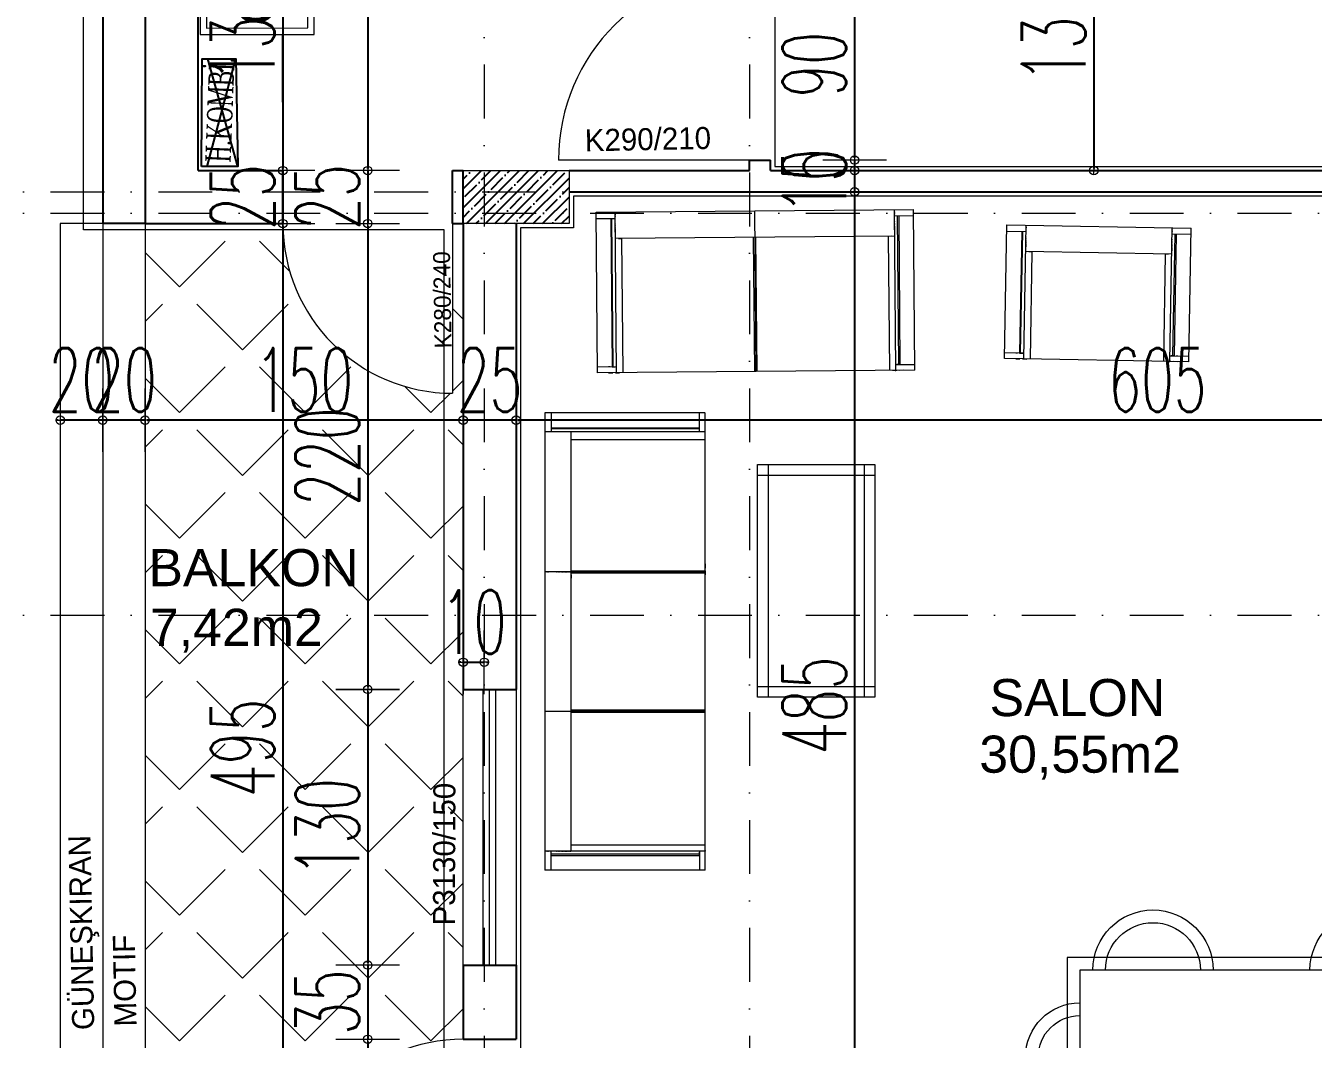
# Model space of a CAD drawing. Header units: millimetres. Extents: x -16104 to 67872, y -88009 to 12107.
# Drawn here: x 21594 to 22201, y 10600 to 11078 of the extents above; entities that cross this region are included whole.
import ezdxf

# ---------------------------------------------------------------- set-up
doc = ezdxf.new("R2010")
doc.units = ezdxf.units.MM
doc.linetypes.add('DASHDOTX2', pattern=[50.8, 25.4, -12.7, 0, -12.7])
doc.layers.get('0').update_dxf_attribs({"color": 241})
for name, color, linetype, lineweight in [('akslar', 144, 'Continuous', 20), ('bacas', 11, 'Continuous', 5), ('balkon', 6, 'Continuous', 5), ('duvar', 123, 'Continuous', 25), ('emsal&kolon', 1, 'Continuous', 5), ('kapı', 3, 'Continuous', 5), ('OLCU', 54, 'Continuous', 13), ('PASEMCON', 2, 'Continuous', 9), ('pencere', 5, 'Continuous', 5), ('POZ', 36, 'Continuous', 18), ('SıVA', 40, 'Continuous', 9), ('tefriş', 30, 'Continuous', 5), ('ÖLÇÜ', 252, 'Continuous', 20)]:
    doc.layers.add(name, color=color, linetype=linetype, lineweight=lineweight)
doc.styles.add('DIM', font='Txttw.shx', dxfattribs={"width": 0.6})
doc.styles.add('DIN', font='times.ttf', dxfattribs={"width": 0.6})
doc.styles.add('M2', font='stylu.ttf', dxfattribs={"height": 10})
doc.dimstyles.new('50', dxfattribs={"dimscale": 0, "dimtxt": 30, "dimasz": 1, "dimexe": 0, "dimexo": 2, "dimgap": 4, "dimtad": 1, "dimdec": 0, "dimzin": 0, "dimdsep": 46, "dimtxsty": 'DIM', "dimblk1": 'DOT', "dimblk2": 'DOT', "dimsah": 1, "dimcen": 1.5, "dimdle": 3, "dimse1": 1, "dimse2": 1, "dimclrd": 256, "dimclre": 9, "dimclrt": 256, "dimadec": 0, "dimazin": 0, "dimtfac": 0.24, "dimtdec": 0, "dimtix": 1, "dimtmove": 2, "dimatfit": 3, "dimldrblk": 'DOT', "dimfxl": 0, "dimtolj": 1, "dimtzin": 15, "dimarcsym": 0})

# ---------------------------------------------------------------- blocks, each defined once
blk = doc.blocks.new('sec')
at = {"layer": 'bacas'}
for p, q in [((9731.12, -593.55), (9731.12, -669.3)), ((9731.12, -593.55), (9946.75, -593.55)), ((9731.12, -593.55), (9731.12, -669.3)), ((9736.37, -593.55), (9738.37, -593.55)), ((9736.37, -593.55), (9738.37, -593.55)), ((9739.62, -593.55), (9741.62, -593.55)), ((9739.62, -593.55), (9741.62, -593.55)), ((9740.12, -593.55), (9740.12, -669.3)), ((9740.37, -593.55), (9740.12, -593.55)), ((9740.12, -593.55), (9740.12, -669.3)), ((9740.37, -593.55), (9740.12, -593.55)), ((9743.12, -656.8), (9743.12, -593.55)), ((9743.12, -656.8), (9743.12, -593.55)), ((9797, -593.55), (9946.75, -593.55)), ((9805.56, -593.55), (9805.56, -656.8)), ((9805.56, -593.55), (9805.56, -656.8)), ((9806.12, -669.3), (9806.12, -593.55)), ((9806.12, -669.3), (9806.12, -593.55)), ((9806.62, -593.55), (9806.62, -656.8)), ((9806.62, -593.55), (9806.62, -656.8)), ((9872.37, -593.55), (9870.37, -593.55)), ((9872.37, -593.55), (9870.37, -593.55)), ((9871.18, -593.55), (9871.18, -656.8)), ((9871.62, -593.55), (9871.87, -593.55)), ((9871.62, -593.55), (9871.87, -593.55)), ((9871.87, -593.55), (9871.87, -669.3)), ((9872.25, -593.55), (9872.25, -656.8)), ((9875.62, -593.55), (9873.62, -593.55)), ((9875.62, -593.55), (9873.62, -593.55)), ((9934.26, -656.8), (9934.26, -593.55)), ((9937.83, -593.56), (9937.83, -669.31)), ((9946.83, -593.56), (9946.83, -669.31)), ((9946.83, -593.56), (9946.83, -669.31)), ((9740.12, -596.3), (9731.12, -596.3)), ((9740.12, -596.3), (9731.12, -596.3)), ((9737.12, -596.3), (9736.37, -596.3)), ((9737.12, -596.3), (9736.37, -596.3)), ((9738.12, -666.3), (9738.12, -596.3)), ((9738.12, -596.3), (9739.62, -596.3)), ((9738.12, -666.3), (9738.12, -596.3)), ((9738.12, -596.3), (9739.62, -596.3)), ((9738.37, -596.3), (9738.62, -596.3)), ((9738.37, -596.3), (9738.62, -596.3)), ((9738.62, -596.3), (9738.62, -666.3)), ((9738.62, -596.3), (9738.62, -666.3)), ((9937.75, -596.3), (9946.75, -596.3)), ((9937.75, -596.3), (9946.75, -596.3)), ((9939.33, -596.31), (9939.33, -666.31)), ((9939.33, -596.31), (9939.33, -666.31)), ((9939.83, -666.31), (9939.83, -596.31)), ((9939.83, -666.31), (9939.83, -596.31)), ((9740.12, -656.8), (9871.87, -656.8)), ((9740.12, -656.8), (9740.37, -656.8)), ((9740.12, -656.8), (9937.83, -656.8)), ((9740.12, -656.8), (9740.37, -656.8)), ((9740.12, -657.3), (9740.12, -657.05)), ((9740.12, -657.3), (9740.12, -657.05)), ((9740.12, -657.8), (9740.12, -657.55)), ((9740.12, -657.8), (9740.12, -657.55)), ((9740.12, -658.3), (9740.12, -658.05)), ((9740.12, -658.3), (9740.12, -658.05)), ((9740.12, -658.8), (9740.12, -658.55)), ((9740.12, -658.8), (9740.12, -658.55)), ((9740.12, -659.3), (9740.12, -659.05)), ((9740.12, -659.3), (9740.12, -659.05)), ((9740.12, -659.8), (9740.12, -659.55)), ((9740.12, -659.8), (9740.12, -659.55)), ((9740.12, -660.3), (9740.12, -660.05)), ((9740.12, -660.3), (9740.12, -660.05)), ((9740.12, -661.05), (9740.12, -660.55)), ((9740.12, -661.05), (9740.12, -660.55)), ((9740.12, -661.55), (9740.12, -661.3)), ((9740.12, -661.55), (9740.12, -661.3)), ((9741.62, -656.8), (9743.12, -656.8)), ((9741.62, -656.8), (9743.12, -656.8)), ((9870.37, -656.8), (9868.87, -656.8)), ((9870.37, -656.8), (9868.87, -656.8)), ((9871.87, -656.8), (9871.62, -656.8)), ((9871.87, -656.8), (9871.62, -656.8)), ((9871.87, -657.3), (9871.87, -657.05)), ((9871.87, -657.3), (9871.87, -657.05)), ((9871.87, -657.8), (9871.87, -657.55)), ((9871.87, -657.8), (9871.87, -657.55)), ((9871.87, -658.3), (9871.87, -658.05)), ((9871.87, -658.3), (9871.87, -658.05)), ((9871.87, -658.8), (9871.87, -658.55)), ((9871.87, -658.8), (9871.87, -658.55)), ((9871.87, -659.3), (9871.87, -659.05)), ((9871.87, -659.3), (9871.87, -659.05)), ((9871.87, -659.8), (9871.87, -659.55)), ((9871.87, -659.8), (9871.87, -659.55)), ((9871.87, -660.3), (9871.87, -660.05)), ((9871.87, -660.3), (9871.87, -660.05)), ((9871.87, -661.05), (9871.87, -660.55)), ((9871.87, -661.05), (9871.87, -660.55)), ((9871.87, -661.55), (9871.87, -661.3)), ((9871.87, -661.55), (9871.87, -661.3)), ((9731.12, -666.3), (9740.12, -666.3)), ((9731.12, -666.3), (9740.12, -666.3)), ((9740.12, -662.3), (9740.12, -662.05)), ((9740.12, -662.3), (9740.12, -662.05)), ((9740.12, -663.05), (9740.12, -662.8)), ((9740.12, -663.05), (9740.12, -662.8)), ((9740.12, -663.8), (9740.12, -663.55)), ((9740.12, -663.8), (9740.12, -663.55)), ((9740.12, -667.55), (9740.12, -667.3)), ((9740.12, -667.55), (9740.12, -667.3)), ((9871.87, -662.3), (9871.87, -662.05)), ((9871.87, -662.3), (9871.87, -662.05)), ((9871.87, -663.05), (9871.87, -662.8)), ((9871.87, -663.05), (9871.87, -662.8)), ((9871.87, -663.8), (9871.87, -663.55)), ((9871.87, -663.8), (9871.87, -663.55)), ((9871.87, -667.55), (9871.87, -667.3)), ((9871.87, -667.55), (9871.87, -667.3)), ((9946.83, -666.31), (9937.83, -666.31)), ((9946.83, -666.31), (9937.83, -666.31)), ((9946.83, -669.31), (9731.12, -669.3)), ((9740.12, -668.3), (9740.12, -668.05)), ((9740.12, -668.3), (9740.12, -668.05)), ((9946.83, -669.31), (9797.08, -669.31)), ((9871.87, -668.3), (9871.87, -668.05)), ((9871.87, -668.3), (9871.87, -668.05))]:
    blk.add_line(p, q, dxfattribs=at)
blk = doc.blocks.new('NEWBLOCK5')
at = {"layer": 'bacas'}
for p, q in [((1.4704, -0.1965), (0.3729, -0.1965)), ((0.3729, -0.1965), (0.3729, -0.749)), ((0.4229, -0.1965), (0.4229, -0.749)), ((1.4204, -0.1965), (1.4204, -0.749)), ((1.4704, -0.749), (1.4704, -0.1965)), ((0.3729, -0.2465), (1.4704, -0.2465)), ((1.4704, -0.7015), (0.3729, -0.7015)), ((0.3729, -0.749), (1.4704, -0.749))]:
    blk.add_line(p, q, dxfattribs=at)
blk = doc.blocks.new('NEWBLOCK4')
at = {"layer": 'bacas'}
for p, q in [((-0.8505, 0.5894), (-0.8505, 2.0869)), ((-0.093, 2.0869), (-0.8505, 2.0869)), ((-0.8205, 2.0869), (-0.8205, 1.9969)), ((-0.1205, 1.9969), (-0.1205, 2.0869)), ((-0.093, 2.0869), (-0.093, 0.5894)), ((-0.8205, 2.0169), (-0.1205, 2.0169)), ((-0.1205, 2.0119), (-0.8205, 2.0119)), ((-0.1205, 2.0269), (-0.1205, 2.0344)), ((-0.1205, 2.0169), (-0.1205, 2.0019)), ((-0.1205, 2.0144), (-0.1205, 2.0119)), ((-0.093, 2.0344), (-0.093, 2.0144)), ((-0.093, 1.9969), (-0.8505, 1.9969)), ((-0.8405, 1.9969), (-0.838, 1.9969)), ((-0.833, 1.9969), (-0.8305, 1.9969)), ((-0.7955, 1.9969), (-0.793, 1.9969)), ((-0.788, 1.9969), (-0.7855, 1.9969)), ((-0.7805, 1.9969), (-0.778, 1.9969)), ((-0.773, 1.9969), (-0.7705, 1.9969)), ((-0.768, 1.9969), (-0.763, 1.9969)), ((-0.7605, 1.9969), (-0.758, 1.9969)), ((-0.7555, 1.9969), (-0.753, 1.9969)), ((-0.7505, 1.9969), (-0.748, 1.9969)), ((-0.7455, 1.9969), (-0.743, 1.9969)), ((-0.7405, 1.9969), (-0.738, 1.9969)), ((-0.7355, 1.9969), (-0.733, 1.9969)), ((-0.7305, 1.9969), (-0.728, 1.9969)), ((-0.7255, 1.9969), (-0.7255, 0.6794)), ((-0.7255, 1.9969), (-0.7255, 1.9944)), ((-0.7255, 1.9819), (-0.7255, 1.9669)), ((-0.7255, 1.9669), (-0.093, 1.9669)), ((-0.093, 2.0019), (-0.093, 1.9819)), ((-0.093, 1.9944), (-0.093, 1.9969)), ((-0.8505, 1.3369), (-0.093, 1.3369)), ((-0.093, 1.3425), (-0.7255, 1.3425)), ((-0.093, 1.3319), (-0.7255, 1.3319)), ((-0.093, 0.6794), (-0.8505, 0.6794)), ((-0.8405, 0.6794), (-0.838, 0.6794)), ((-0.833, 0.6794), (-0.8305, 0.6794)), ((-0.8205, 0.5894), (-0.8205, 0.6794)), ((-0.7955, 0.6794), (-0.793, 0.6794)), ((-0.788, 0.6794), (-0.7855, 0.6794)), ((-0.7805, 0.6794), (-0.778, 0.6794)), ((-0.773, 0.6794), (-0.7705, 0.6794)), ((-0.768, 0.6794), (-0.763, 0.6794)), ((-0.7605, 0.6794), (-0.758, 0.6794)), ((-0.7555, 0.6794), (-0.753, 0.6794)), ((-0.7505, 0.6794), (-0.748, 0.6794)), ((-0.7455, 0.6794), (-0.743, 0.6794)), ((-0.7405, 0.6794), (-0.738, 0.6794)), ((-0.7355, 0.6794), (-0.733, 0.6794)), ((-0.7305, 0.6794), (-0.728, 0.6794)), ((-0.7255, 0.6944), (-0.7255, 0.7094)), ((-0.7255, 0.7094), (-0.093, 0.7094)), ((-0.7255, 0.6794), (-0.7255, 0.6819)), ((-0.1205, 0.6794), (-0.1205, 0.5894)), ((-0.1205, 0.6594), (-0.1205, 0.6744)), ((-0.093, 0.6744), (-0.093, 0.6944)), ((-0.093, 0.6819), (-0.093, 0.6794)), ((-0.1205, 0.6644), (-0.8205, 0.6644)), ((-0.8205, 0.6594), (-0.1205, 0.6594)), ((-0.1205, 0.6619), (-0.1205, 0.6644)), ((-0.1205, 0.6494), (-0.1205, 0.6419)), ((-0.093, 0.6419), (-0.093, 0.6619)), ((-0.093, 0.5894), (-0.8505, 0.5894))]:
    blk.add_line(p, q, dxfattribs=at)
blk = doc.blocks.new('tekli.')
at = {"layer": 'bacas'}
for p, q in [((43.44, 0), (-43.44, 0)), ((-43.44, 0), (-43.44, -63.16)), ((-38.19, 0), (-36.19, 0)), ((-34.94, 0), (-32.94, 0)), ((-34.19, 0), (-34.44, 0)), ((-34.44, 0), (-34.44, -63.16)), ((-31.44, -50.66), (-31.44, 0)), ((31.44, -50.66), (31.44, 0)), ((34.94, 0), (32.94, 0)), ((34.19, 0), (34.44, 0)), ((34.44, 0), (34.44, -63.16)), ((38.19, 0), (36.19, 0)), ((43.44, 0), (43.44, -63.16)), ((-34.44, -2.75), (-43.44, -2.75)), ((-37.44, -2.75), (-38.19, -2.75)), ((-36.44, -60.16), (-36.44, -2.75)), ((-36.44, -2.75), (-34.94, -2.75)), ((-36.19, -2.75), (-35.94, -2.75)), ((-35.94, -2.75), (-35.94, -60.16)), ((34.44, -2.75), (43.44, -2.75)), ((36.44, -2.75), (34.94, -2.75)), ((35.94, -2.75), (35.94, -60.16)), ((36.19, -2.75), (35.94, -2.75)), ((36.44, -60.16), (36.44, -2.75)), ((37.44, -2.75), (38.19, -2.75)), ((34.44, -50.66), (-34.44, -50.66)), ((-34.44, -50.66), (-34.19, -50.66)), ((-34.44, -51.16), (-34.44, -50.91)), ((-34.44, -51.66), (-34.44, -51.41)), ((-34.44, -52.16), (-34.44, -51.91)), ((-34.44, -52.66), (-34.44, -52.41)), ((-34.44, -53.16), (-34.44, -52.91)), ((-34.44, -53.66), (-34.44, -53.41)), ((-34.44, -54.16), (-34.44, -53.91)), ((-34.44, -54.91), (-34.44, -54.41)), ((-32.94, -50.66), (-31.44, -50.66)), ((32.94, -50.66), (31.44, -50.66)), ((34.44, -50.66), (34.19, -50.66)), ((34.44, -51.16), (34.44, -50.91)), ((34.44, -51.66), (34.44, -51.41)), ((34.44, -52.16), (34.44, -51.91)), ((34.44, -52.66), (34.44, -52.41)), ((34.44, -53.16), (34.44, -52.91)), ((34.44, -53.66), (34.44, -53.41)), ((34.44, -54.16), (34.44, -53.91)), ((34.44, -54.91), (34.44, -54.41)), ((-43.44, -60.16), (-34.44, -60.16)), ((-34.44, -55.41), (-34.44, -55.16)), ((-34.44, -56.16), (-34.44, -55.91)), ((-34.44, -56.91), (-34.44, -56.66)), ((-34.44, -57.66), (-34.44, -57.41)), ((34.44, -55.41), (34.44, -55.16)), ((34.44, -56.16), (34.44, -55.91)), ((34.44, -56.91), (34.44, -56.66)), ((34.44, -57.66), (34.44, -57.41)), ((43.44, -60.16), (34.44, -60.16)), ((-43.44, -63.16), (43.44, -63.16)), ((-34.44, -61.41), (-34.44, -61.16)), ((-34.44, -62.16), (-34.44, -61.91)), ((34.44, -61.41), (34.44, -61.16)), ((34.44, -62.16), (34.44, -61.91))]:
    blk.add_line(p, q, dxfattribs=at)
blk = doc.blocks.new('rb')
at = {"layer": 'tefriş'}
for points in [[(1548.4, 487.07), (1595.5, 487.07), (1595.5, 394.92), (1548.4, 394.92)], [(1551.4, 484.07), (1592.5, 484.07), (1592.5, 397.92), (1551.4, 397.92)]]:
    blk.add_lwpolyline(points, close=True, dxfattribs=at)
for centre, radius, start, end in [((1571.95, 484.07), 12.83, 0, 180), ((1571.95, 484.07), 9.83, 0, 180), ((1551.4, 466.84), 14.18, 90, 270), ((1592.5, 466.49), 13.72, 270, 90), ((1551.4, 466.84), 11.18, 90, 270), ((1592.5, 466.49), 10.72, 270, 90), ((1551.4, 415.62), 14.18, 90, 270), ((1551.4, 415.62), 11.18, 90, 270), ((1592.29, 413.54), 13.72, 270, 90), ((1592.29, 413.54), 10.72, 270, 90), ((1571.95, 397.92), 13.83, 180, 0), ((1571.95, 397.92), 10.83, 180, 0)]:
    blk.add_arc(centre, radius, start, end, dxfattribs=at)
blk = doc.blocks.new('DOT')
for p, q in [((0, 15), (0, -15)), ((-2, 0), (0, 0)), ((2, 0), (0, 0))]:
    blk.add_line(p, q)
blk.add_circle((0, 0), 2)
blk = doc.blocks.new('*D4837')
at = {"layer": 'Defpoints', "color": 0, "transparency": 16777216}
for p in [(21674.82, 11139.89), (21674.82, 11009.73), (21714.82, 11009.73)]:
    blk.add_point(p, dxfattribs=at)
at = {"layer": 'OLCU', "lineweight": -2, "transparency": 16777216}
blk.add_line((21714.82, 11138.89), (21714.82, 11010.73), dxfattribs=at)
for p, rotation in [((21714.82, 11139.89), 90), ((21714.82, 11009.73), 270)]:
    blk.add_blockref('DOT', p, dxfattribs=dict(at, rotation=rotation))
at = {"layer": 'OLCU', "transparency": 16777216, "insert": (21695.82, 11074.81), "char_height": 30, "attachment_point": 5, "rotation": 90, "style": 'DIM'}
blk.add_mtext('\\A1;130', dxfattribs=at)
blk = doc.blocks.new('*D5152')
at = {"layer": 'Defpoints', "color": 0, "transparency": 16777216}
for p in [(21714.82, 11009.73), (21714.82, 10984.73), (21714.82, 10984.73)]:
    blk.add_point(p, dxfattribs=at)
at = {"layer": 'OLCU', "lineweight": -2, "transparency": 16777216}
for p, q in [((21714.82, 11010.73), (21714.82, 11011.73)), ((21714.82, 11009.73), (21714.82, 10984.73)), ((21714.82, 10983.73), (21714.82, 10982.73))]:
    blk.add_line(p, q, dxfattribs=at)
for p, rotation in [((21714.82, 11009.73), 270), ((21714.82, 10984.73), 90)]:
    blk.add_blockref('DOT', p, dxfattribs=dict(at, rotation=rotation))
at = {"layer": 'OLCU', "transparency": 16777216, "insert": (21695.82, 10997.23), "char_height": 30, "attachment_point": 5, "rotation": 90, "style": 'DIM'}
blk.add_mtext('\\A1;25', dxfattribs=at)
blk = doc.blocks.new('*D4838')
at = {"layer": 'Defpoints', "color": 0, "transparency": 16777216}
for p in [(21714.82, 10984.73), (21714.82, 10490.04), (21714.82, 10490.04)]:
    blk.add_point(p, dxfattribs=at)
at = {"layer": 'OLCU', "lineweight": -2, "transparency": 16777216}
blk.add_line((21714.82, 10983.73), (21714.82, 10491.04), dxfattribs=at)
for p, rotation in [((21714.82, 10984.73), 90), ((21714.82, 10490.04), 270)]:
    blk.add_blockref('DOT', p, dxfattribs=dict(at, rotation=rotation))
at = {"layer": 'OLCU', "transparency": 16777216, "insert": (21695.82, 10737.39), "char_height": 30, "attachment_point": 5, "rotation": 90, "style": 'DIM'}
blk.add_mtext('\\A1;495', dxfattribs=at)
blk = doc.blocks.new('*D4840')
at = {"layer": 'Defpoints', "color": 0, "transparency": 16777216}
for p in [(21724.82, 11400.04), (21729.82, 11009.73), (21754.82, 11009.73)]:
    blk.add_point(p, dxfattribs=at)
at = {"layer": 'OLCU', "lineweight": -2, "transparency": 16777216}
blk.add_line((21754.82, 11399.04), (21754.82, 11010.73), dxfattribs=at)
for p, rotation in [((21754.82, 11400.04), 90), ((21754.82, 11009.73), 270)]:
    blk.add_blockref('DOT', p, dxfattribs=dict(at, rotation=rotation))
at = {"layer": 'OLCU', "transparency": 16777216, "insert": (21735.82, 11204.89), "char_height": 30, "attachment_point": 5, "rotation": 90, "style": 'DIM'}
blk.add_mtext('\\A1;390', dxfattribs=at)
blk = doc.blocks.new('*D4841')
at = {"layer": 'Defpoints', "color": 0, "transparency": 16777216}
for p in [(21729.82, 11009.73), (21729.82, 10984.73), (21754.82, 10984.73)]:
    blk.add_point(p, dxfattribs=at)
at = {"layer": 'OLCU', "lineweight": -2, "transparency": 16777216}
for p, q in [((21754.82, 11010.73), (21754.82, 11011.73)), ((21754.82, 11009.73), (21754.82, 10984.73)), ((21754.82, 10983.73), (21754.82, 10982.73))]:
    blk.add_line(p, q, dxfattribs=at)
for p, rotation in [((21754.82, 11009.73), 270), ((21754.82, 10984.73), 90)]:
    blk.add_blockref('DOT', p, dxfattribs=dict(at, rotation=rotation))
at = {"layer": 'OLCU', "transparency": 16777216, "insert": (21735.82, 10997.23), "char_height": 30, "attachment_point": 5, "rotation": 90, "style": 'DIM'}
blk.add_mtext('\\A1;25', dxfattribs=at)
blk = doc.blocks.new('*D5154')
at = {"layer": 'Defpoints', "color": 0, "transparency": 16777216}
for p in [(21794.82, 10984.73), (21754.82, 10765.04), (21799.82, 10765.04)]:
    blk.add_point(p, dxfattribs=at)
at = {"layer": 'OLCU', "lineweight": -2, "transparency": 16777216}
blk.add_line((21754.82, 10983.73), (21754.82, 10766.04), dxfattribs=at)
for p, rotation in [((21754.82, 10984.73), 90), ((21754.82, 10765.04), 270)]:
    blk.add_blockref('DOT', p, dxfattribs=dict(at, rotation=rotation))
at = {"layer": 'OLCU', "transparency": 16777216, "insert": (21735.82, 10874.89), "char_height": 30, "attachment_point": 5, "rotation": 90, "style": 'DIM'}
blk.add_mtext('\\A1;220', dxfattribs=at)
blk = doc.blocks.new('*D5155')
at = {"layer": 'Defpoints', "color": 0, "transparency": 16777216}
for p in [(21799.82, 10765.04), (21754.82, 10635.04), (21799.82, 10635.04)]:
    blk.add_point(p, dxfattribs=at)
at = {"layer": 'OLCU', "lineweight": -2, "transparency": 16777216}
blk.add_line((21754.82, 10764.04), (21754.82, 10636.04), dxfattribs=at)
for p, rotation in [((21754.82, 10765.04), 90), ((21754.82, 10635.04), 270)]:
    blk.add_blockref('DOT', p, dxfattribs=dict(at, rotation=rotation))
at = {"layer": 'OLCU', "transparency": 16777216, "insert": (21735.82, 10700.04), "char_height": 30, "attachment_point": 5, "rotation": 90, "style": 'DIM'}
blk.add_mtext('\\A1;130', dxfattribs=at)
blk = doc.blocks.new('*D5156')
at = {"layer": 'Defpoints', "color": 0, "transparency": 16777216}
for p in [(21799.82, 10635.04), (21754.82, 10600.04), (21799.82, 10600.04)]:
    blk.add_point(p, dxfattribs=at)
at = {"layer": 'OLCU', "lineweight": -2, "transparency": 16777216}
for p, q in [((21754.82, 10636.04), (21754.82, 10637.04)), ((21754.82, 10635.04), (21754.82, 10600.04)), ((21754.82, 10599.04), (21754.82, 10598.04))]:
    blk.add_line(p, q, dxfattribs=at)
for p, rotation in [((21754.82, 10635.04), 270), ((21754.82, 10600.04), 90)]:
    blk.add_blockref('DOT', p, dxfattribs=dict(at, rotation=rotation))
at = {"layer": 'OLCU', "transparency": 16777216, "insert": (21735.82, 10617.54), "char_height": 30, "attachment_point": 5, "rotation": 90, "style": 'DIM'}
blk.add_mtext('\\A1;35', dxfattribs=at)
blk = doc.blocks.new('*D4842')
at = {"layer": 'Defpoints', "color": 0, "transparency": 16777216}
for p in [(21799.82, 10600.04), (21754.82, 10520.04), (21799.82, 10520.04)]:
    blk.add_point(p, dxfattribs=at)
at = {"layer": 'OLCU', "lineweight": -2, "transparency": 16777216}
blk.add_line((21754.82, 10599.04), (21754.82, 10521.04), dxfattribs=at)
for p, rotation in [((21754.82, 10600.04), 90), ((21754.82, 10520.04), 270)]:
    blk.add_blockref('DOT', p, dxfattribs=dict(at, rotation=rotation))
at = {"layer": 'OLCU', "transparency": 16777216, "insert": (21735.82, 10560.04), "char_height": 30, "attachment_point": 5, "rotation": 90, "style": 'DIM'}
blk.add_mtext('\\A1;80', dxfattribs=at)
blk = doc.blocks.new('*D4849')
at = {"layer": 'Defpoints', "color": 0, "transparency": 16777216}
for p in [(21944.82, 11104.73), (21944.82, 11014.73), (21984.46, 11014.73)]:
    blk.add_point(p, dxfattribs=at)
at = {"layer": 'OLCU', "lineweight": -2, "transparency": 16777216}
blk.add_line((21984.46, 11103.73), (21984.46, 11015.73), dxfattribs=at)
for p, rotation in [((21984.46, 11104.73), 90), ((21984.46, 11014.73), 270)]:
    blk.add_blockref('DOT', p, dxfattribs=dict(at, rotation=rotation))
at = {"layer": 'OLCU', "transparency": 16777216, "insert": (21965.46, 11059.73), "char_height": 30, "attachment_point": 5, "rotation": 90, "style": 'DIM'}
blk.add_mtext('\\A1;90', dxfattribs=at)
blk = doc.blocks.new('*D4850')
at = {"layer": 'Defpoints', "color": 0, "transparency": 16777216}
for p in [(21984.46, 11014.73), (21984.46, 11009.73), (21984.46, 11009.73)]:
    blk.add_point(p, dxfattribs=at)
at = {"layer": 'OLCU', "lineweight": -2, "transparency": 16777216}
for p, q in [((21984.46, 11015.73), (21984.46, 11016.73)), ((21984.46, 11014.73), (21984.46, 11009.73)), ((21984.46, 11008.73), (21984.46, 11007.73))]:
    blk.add_line(p, q, dxfattribs=at)
for p, rotation in [((21984.46, 11014.73), 270), ((21984.46, 11009.73), 90)]:
    blk.add_blockref('DOT', p, dxfattribs=dict(at, rotation=rotation))
at = {"layer": 'OLCU', "transparency": 16777216, "insert": (21965.46, 11012.23), "char_height": 30, "attachment_point": 5, "rotation": 90, "style": 'DIM'}
blk.add_mtext('\\A1;5', dxfattribs=at)
blk = doc.blocks.new('*D4851')
at = {"layer": 'Defpoints', "color": 0, "transparency": 16777216}
for p in [(21984.46, 11009.73), (21984.46, 10999.73), (21984.46, 10999.73)]:
    blk.add_point(p, dxfattribs=at)
at = {"layer": 'OLCU', "lineweight": -2, "transparency": 16777216}
for p, q in [((21984.46, 11010.73), (21984.46, 11011.73)), ((21984.46, 11009.73), (21984.46, 10999.73)), ((21984.46, 10998.73), (21984.46, 10997.73))]:
    blk.add_line(p, q, dxfattribs=at)
for p, rotation in [((21984.46, 11009.73), 270), ((21984.46, 10999.73), 90)]:
    blk.add_blockref('DOT', p, dxfattribs=dict(at, rotation=rotation))
at = {"layer": 'OLCU', "transparency": 16777216, "insert": (21965.46, 11004.73), "char_height": 30, "attachment_point": 5, "rotation": 90, "style": 'DIM'}
blk.add_mtext('\\A1;10', dxfattribs=at)
blk = doc.blocks.new('*D4852')
at = {"layer": 'Defpoints', "color": 0, "transparency": 16777216}
for p in [(21984.46, 10999.73), (21984.46, 10515.04), (21984.46, 10515.04)]:
    blk.add_point(p, dxfattribs=at)
at = {"layer": 'OLCU', "lineweight": -2, "transparency": 16777216}
blk.add_line((21984.46, 10998.73), (21984.46, 10516.04), dxfattribs=at)
for p, rotation in [((21984.46, 10999.73), 90), ((21984.46, 10515.04), 270)]:
    blk.add_blockref('DOT', p, dxfattribs=dict(at, rotation=rotation))
at = {"layer": 'OLCU', "transparency": 16777216, "insert": (21965.46, 10757.39), "char_height": 30, "attachment_point": 5, "rotation": 90, "style": 'DIM'}
blk.add_mtext('\\A1;485', dxfattribs=at)
blk = doc.blocks.new('*D4855')
at = {"layer": 'Defpoints', "color": 0, "transparency": 16777216}
for p in [(22097.32, 11139.73), (22097.32, 11009.73), (22097.32, 11009.73)]:
    blk.add_point(p, dxfattribs=at)
at = {"layer": 'OLCU', "lineweight": -2, "transparency": 16777216}
blk.add_line((22097.32, 11138.73), (22097.32, 11010.73), dxfattribs=at)
for p, rotation in [((22097.32, 11139.73), 90), ((22097.32, 11009.73), 270)]:
    blk.add_blockref('DOT', p, dxfattribs=dict(at, rotation=rotation))
at = {"layer": 'OLCU', "transparency": 16777216, "insert": (22078.32, 11074.73), "char_height": 30, "attachment_point": 5, "rotation": 90, "style": 'DIM'}
blk.add_mtext('\\A1;130', dxfattribs=at)
blk = doc.blocks.new('*D4886')
at = {"layer": 'Defpoints', "color": 0, "transparency": 16777216}
for p in [(21824.82, 10892.03), (21824.82, 10892.03), (22429.82, 10892.03)]:
    blk.add_point(p, dxfattribs=at)
at = {"layer": 'OLCU', "lineweight": -2, "transparency": 16777216}
blk.add_line((22428.82, 10892.03), (21825.82, 10892.03), dxfattribs=at)
at = {"layer": 'OLCU', "lineweight": -2, "transparency": 16777216, "rotation": 180}
blk.add_blockref('DOT', (21824.82, 10892.03), dxfattribs=at)
at = {"layer": 'OLCU', "lineweight": -2, "transparency": 16777216}
blk.add_blockref('DOT', (22429.82, 10892.03), dxfattribs=at)
at = {"layer": 'OLCU', "transparency": 16777216, "insert": (22127.32, 10911.03), "char_height": 30, "attachment_point": 5, "style": 'DIM'}
blk.add_mtext('\\A1;605', dxfattribs=at)
blk = doc.blocks.new('*D4887')
at = {"layer": 'Defpoints', "color": 0, "transparency": 16777216}
for p in [(21799.82, 10892.03), (21799.82, 10892.03), (21824.82, 10892.03)]:
    blk.add_point(p, dxfattribs=at)
at = {"layer": 'OLCU', "lineweight": -2, "transparency": 16777216}
for p, q in [((21798.82, 10892.03), (21797.82, 10892.03)), ((21824.82, 10892.03), (21799.82, 10892.03)), ((21825.82, 10892.03), (21826.82, 10892.03))]:
    blk.add_line(p, q, dxfattribs=at)
blk.add_blockref('DOT', (21799.82, 10892.03), dxfattribs=at)
at = {"layer": 'OLCU', "lineweight": -2, "transparency": 16777216, "rotation": 180}
blk.add_blockref('DOT', (21824.82, 10892.03), dxfattribs=at)
at = {"layer": 'OLCU', "transparency": 16777216, "insert": (21812.32, 10911.03), "char_height": 30, "attachment_point": 5, "style": 'DIM'}
blk.add_mtext('\\A1;25', dxfattribs=at)
blk = doc.blocks.new('*D4888')
at = {"layer": 'Defpoints', "color": 0, "transparency": 16777216}
for p in [(21649.82, 10892.03), (21649.82, 10892.03), (21799.82, 10892.03)]:
    blk.add_point(p, dxfattribs=at)
at = {"layer": 'OLCU', "lineweight": -2, "transparency": 16777216}
blk.add_line((21798.82, 10892.03), (21650.82, 10892.03), dxfattribs=at)
at = {"layer": 'OLCU', "lineweight": -2, "transparency": 16777216, "rotation": 180}
blk.add_blockref('DOT', (21649.82, 10892.03), dxfattribs=at)
at = {"layer": 'OLCU', "lineweight": -2, "transparency": 16777216}
blk.add_blockref('DOT', (21799.82, 10892.03), dxfattribs=at)
at = {"layer": 'OLCU', "transparency": 16777216, "insert": (21724.82, 10911.03), "char_height": 30, "attachment_point": 5, "style": 'DIM'}
blk.add_mtext('\\A1;150', dxfattribs=at)
blk = doc.blocks.new('*D4889')
at = {"layer": 'Defpoints', "color": 0, "transparency": 16777216}
for p in [(21629.82, 10892.03), (21629.82, 10892.03), (21649.82, 10892.03)]:
    blk.add_point(p, dxfattribs=at)
at = {"layer": 'OLCU', "lineweight": -2, "transparency": 16777216}
for p, q in [((21628.82, 10892.03), (21627.82, 10892.03)), ((21649.82, 10892.03), (21629.82, 10892.03)), ((21650.82, 10892.03), (21651.82, 10892.03))]:
    blk.add_line(p, q, dxfattribs=at)
blk.add_blockref('DOT', (21629.82, 10892.03), dxfattribs=at)
at = {"layer": 'OLCU', "lineweight": -2, "transparency": 16777216, "rotation": 180}
blk.add_blockref('DOT', (21649.82, 10892.03), dxfattribs=at)
at = {"layer": 'OLCU', "transparency": 16777216, "insert": (21639.82, 10911.03), "char_height": 30, "attachment_point": 5, "style": 'DIM'}
blk.add_mtext('\\A1;20', dxfattribs=at)
blk = doc.blocks.new('*D4890')
at = {"layer": 'Defpoints', "color": 0, "transparency": 16777216}
for p in [(21609.82, 10892.03), (21609.82, 10892.03), (21629.82, 10892.03)]:
    blk.add_point(p, dxfattribs=at)
at = {"layer": 'OLCU', "lineweight": -2, "transparency": 16777216}
for p, q in [((21608.82, 10892.03), (21607.82, 10892.03)), ((21629.82, 10892.03), (21609.82, 10892.03)), ((21630.82, 10892.03), (21631.82, 10892.03))]:
    blk.add_line(p, q, dxfattribs=at)
blk.add_blockref('DOT', (21609.82, 10892.03), dxfattribs=at)
at = {"layer": 'OLCU', "lineweight": -2, "transparency": 16777216, "rotation": 180}
blk.add_blockref('DOT', (21629.82, 10892.03), dxfattribs=at)
at = {"layer": 'OLCU', "transparency": 16777216, "insert": (21619.82, 10911.03), "char_height": 30, "attachment_point": 5, "style": 'DIM'}
blk.add_mtext('\\A1;20', dxfattribs=at)
blk = doc.blocks.new('*D4990')
at = {"layer": 'Defpoints', "color": 0, "transparency": 16777216}
for p in [(21799.82, 11790.04), (21809.8, 10777.83), (21809.8, 10742.83)]:
    blk.add_point(p, dxfattribs=at)
at = {"layer": 'OLCU', "lineweight": -2, "transparency": 16777216}
for p, q in [((21798.82, 10777.83), (21797.82, 10777.83)), ((21799.82, 10777.83), (21809.8, 10777.83)), ((21810.8, 10777.83), (21811.8, 10777.83))]:
    blk.add_line(p, q, dxfattribs=at)
blk.add_blockref('DOT', (21799.82, 10777.83), dxfattribs=at)
at = {"layer": 'OLCU', "lineweight": -2, "transparency": 16777216, "rotation": 180}
blk.add_blockref('DOT', (21809.8, 10777.83), dxfattribs=at)
at = {"layer": 'OLCU', "transparency": 16777216, "insert": (21804.81, 10796.83), "char_height": 30, "attachment_point": 5, "style": 'DIM'}
blk.add_mtext('\\A1;10', dxfattribs=at)
blk = doc.blocks.new('*D4992')
at = {"layer": 'Defpoints', "color": 0, "transparency": 16777216}
for p in [(21934.82, 11825.04), (22439.78, 11825.04), (22439.78, 10777.83)]:
    blk.add_point(p, dxfattribs=at)
at = {"layer": 'OLCU', "lineweight": -2, "transparency": 16777216}
blk.add_line((21935.82, 11825.04), (22438.78, 11825.04), dxfattribs=at)
at = {"layer": 'OLCU', "lineweight": -2, "transparency": 16777216, "rotation": 180}
blk.add_blockref('DOT', (21934.82, 11825.04), dxfattribs=at)
at = {"layer": 'OLCU', "lineweight": -2, "transparency": 16777216}
blk.add_blockref('DOT', (22439.78, 11825.04), dxfattribs=at)
at = {"layer": 'OLCU', "transparency": 16777216, "insert": (22187.3, 11844.04), "char_height": 30, "attachment_point": 5, "style": 'DIM'}
blk.add_mtext('\\A1;505', dxfattribs=at)
blk = doc.blocks.new('nb')
at = {"layer": 'tefriş'}
for points in [[(2093.6, -356.31), (2093.6, -292.09), (2039.78, -292.09), (2039.78, -356.31)], [(2090.6, -353.31), (2090.6, -295.09), (2042.78, -295.09), (2042.78, -353.31)]]:
    blk.add_lwpolyline(points, close=True, dxfattribs=at)
at = {"layer": 'tefriş', "insert": (2053.03, -347.96), "char_height": 17.5, "width": 1076.8413, "attachment_point": 9, "rotation": 270}
blk.add_mtext('{\\fArial|b0|i0|c162|p34;Ç.M.}', dxfattribs=at)
blk = doc.blocks.new('ae')
at = {"layer": 'duvar'}
for p, q in [((75774.14, -20966.63), (75824.26, -20949.94)), ((75773.51, -20952.17), (75824.86, -20963.16))]:
    blk.add_line(p, q, dxfattribs=at)
blk.add_lwpolyline([(75773.26, -20949.63), (75824.12, -20947.34), (75824.86, -20963.16), (75774.14, -20966.63)], close=True, dxfattribs=at)
at = {"layer": 'PASEMCON', "color": 7, "style": 'DIN', "width": 0.6}
blk.add_text('H.KOMBİ.', height=12.004, rotation=0.66441, dxfattribs=at).set_placement((75775.83, -20963.19))

msp = doc.modelspace()

# ---------------------------------------------------------------- hatches: boundary and pattern name
h = msp.add_hatch()
h.set_pattern_fill('ANSI35,_O', color=256)
h.set_pattern_definition([(45, (10807.666, 0), (-4.490128, 4.490128), []), (45, (10812.156, 0), (-4.490128, 4.490128), [7.9375, -1.5875, 0, -1.5875])])
h.paths.add_polyline_path([(21809.8, 11009.73), (21799.82, 11009.73), (21799.82, 10999.73), (21809.8, 10999.73)])
h.paths.add_polyline_path([(21849.82, 11009.73), (21809.8, 11009.73), (21809.8, 10999.73), (21849.82, 10999.73)])
h.paths.add_polyline_path([(21849.82, 10999.73), (21809.8, 10999.73), (21809.8, 10989.73), (21849.82, 10989.73)])
h.paths.add_polyline_path([(21809.8, 10989.73), (21799.82, 10989.73), (21799.82, 10984.73), (21809.8, 10984.73)])
h.paths.add_polyline_path([(21809.8, 10999.73), (21799.82, 10999.73), (21799.82, 10989.73), (21809.8, 10989.73)])
h.paths.add_polyline_path([(21849.82, 10989.73), (21809.8, 10989.73), (21809.8, 10984.73), (21849.82, 10984.73)])
at = {"layer": 'ÖLÇÜ'}
h = msp.add_hatch(dxfattribs=at)
h.set_pattern_fill('ANGLE,_O', color=256, scale=6, angle=45)
h.set_pattern_definition([(45, (7204.273, 17059.605), (-29.63485, 29.63485), [30.48, -11.43]), (135, (7204.273, 17059.605), (-29.63485, -29.63485), [30.48, -11.43])])
h.paths.add_polyline_path([(21714.82, 10984.73), (21649.82, 10984.73), (21649.82, 10959.73), (21718.82, 10959.73, -0.079624)])
h.paths.add_polyline_path([(21718.82, 10959.73), (21649.82, 10959.73), (21649.82, 10780.04), (21799.82, 10780.04), (21799.82, 10959.73), (21794.82, 10959.73), (21794.82, 10904.73, -0.323907)])
h.paths.add_polyline_path([(21799.82, 10635.04), (21799.82, 10765.04), (21799.82, 10780.04), (21649.82, 10780.04), (21649.82, 10589.37), (21759.88, 10589.37, -0.131404), (21799.82, 10600.04)])
h.paths.add_polyline_path([(21759.88, 10589.37), (21649.82, 10589.37), (21649.82, 10500.04), (21799.82, 10500.04), (21799.82, 10515.04), (21799.82, 10520.04), (21719.82, 10520.04, -0.268211)])
h.paths.add_polyline_path([(21799.82, 10500.04), (21649.82, 10500.04), (21649.82, 10490.04), (21799.82, 10490.04)])
h.paths.add_polyline_path([(21797.77, 10923.74), (21796.69, 10985.68), (21783.02, 10985.44), (21784.1, 10923.5)], flags=9)
h.paths.add_polyline_path([(21650.15, 10807.74), (21738, 10807.74), (21738, 10777.95), (21650.15, 10777.95)], flags=9)
h.paths.add_polyline_path([(21650.8, 10835.97), (21754.94, 10835.97), (21754.94, 10809.11), (21650.8, 10809.11)], flags=24)
h.paths.add_polyline_path([(21800.32, 10650.73), (21800.58, 10741.22), (21782.81, 10741.27), (21782.55, 10650.78)], flags=9)
h.paths.add_polyline_path([(21713.32, 10537.97), (21713.32, 10582.12), (21758.32, 10582.12), (21758.32, 10537.97)], flags=24)
h.paths.add_polyline_path([(21713.32, 10482.97), (21713.32, 10527.12), (21758.32, 10527.12), (21758.32, 10482.97)], flags=9)
h.paths.add_polyline_path([(21673.32, 10457.97), (21673.32, 10502.12), (21718.32, 10502.12), (21718.32, 10457.97)], flags=9)

# ---------------------------------------------------------------- linework, layer by layer
at = {"layer": 'akslar', "linetype": 'DASHDOTX2'}
for p, q in [((21809.8, 11925.04), (21809.8, 9115.54)), ((21934.82, 11925.04), (21934.82, 9115.54)), ((21299.82, 10999.73), (24349.82, 10999.73)), ((21299.82, 10989.73), (22719.32, 10989.73)), ((21299.82, 10800.04), (24349.82, 10800.04))]:
    msp.add_line(p, q, dxfattribs=at)
at = {"layer": 'balkon'}
for p, q in [((21609.82, 10984.73), (21609.82, 10450.04)), ((21629.82, 10984.73), (21609.82, 10984.73)), ((21629.82, 10984.73), (21629.82, 10470.04)), ((21649.82, 10984.73), (21649.82, 10490.04))]:
    msp.add_line(p, q, dxfattribs=at)
at = {"layer": 'duvar'}
for p, q in [((21629.82, 11139.89), (21629.82, 10984.73)), ((21649.82, 11139.89), (21649.82, 10984.73)), ((21674.82, 11009.73), (21674.82, 11139.89)), ((21674.82, 11009.73), (21714.82, 11009.73)), ((21714.82, 10984.73), (21714.82, 11009.73)), ((21794.82, 11009.73), (21799.82, 11009.73)), ((21794.82, 10984.73), (21794.82, 11009.73)), ((21799.82, 10984.73), (21799.82, 11009.73)), ((21849.82, 11009.73), (21934.82, 11009.73)), ((21934.82, 11009.73), (21934.82, 11014.73)), ((21934.82, 11014.73), (21944.82, 11014.73)), ((21944.82, 11009.73), (21944.82, 11014.73)), ((21944.82, 11009.73), (22334.82, 11009.73)), ((21849.82, 10999.73), (22334.82, 10999.73)), ((21649.82, 10984.73), (21629.82, 10984.73)), ((21649.82, 10984.73), (21714.82, 10984.73)), ((21649.82, 10984.73), (21714.82, 10984.73)), ((21794.82, 10984.73), (21799.82, 10984.73)), ((21799.82, 10984.73), (21799.82, 10765.04)), ((21824.82, 10984.73), (21824.82, 10765.04)), ((21799.82, 10765.04), (21824.82, 10765.04)), ((21799.82, 10635.04), (21799.82, 10600.04)), ((21799.82, 10635.04), (21824.82, 10635.04)), ((21824.82, 10635.04), (21824.82, 10600.04)), ((21799.82, 10600.04), (21824.82, 10600.04))]:
    msp.add_line(p, q, dxfattribs=at)
at = {"layer": 'emsal&kolon'}
msp.add_lwpolyline([(21799.82, 10984.73), (21799.82, 11009.73), (21849.82, 11009.73), (21849.82, 10984.73), (21799.82, 10984.73)], dxfattribs=at)
at = {"layer": 'kapı'}
for p, q in [((21934.82, 11014.73), (21844.82, 11014.73)), ((21794.82, 10984.73), (21794.82, 10904.73))]:
    msp.add_line(p, q, dxfattribs=at)
for centre, radius, start, end in [((21934.82, 11014.73), 90, 90, 180), ((21794.82, 10984.73), 80, 180, 270), ((21799.82, 10520.04), 80, 90, 180)]:
    msp.add_arc(centre, radius, start, end, dxfattribs=at)
at = {"layer": 'pencere'}
for p, q in [((21714.82, 11009.73), (21714.7, 11073.98)), ((21714.82, 11009.73), (21714.7, 11073.98)), ((21799.82, 10635.04), (21799.82, 10765.04)), ((21809.32, 10635.04), (21809.32, 10765.04)), ((21812.32, 10635.04), (21812.32, 10765.04)), ((21815.32, 10635.04), (21815.32, 10765.04)), ((21824.82, 10765.04), (21824.82, 10635.04))]:
    msp.add_line(p, q, dxfattribs=at)
at = {"layer": 'SıVA'}
for points in [[(23389.82, 10217.04), (23389.82, 9702.54), (23254.82, 9702.54), (23254.82, 9442.54), (22472.82, 9442.54), (22472.82, 9612.54), (22252.82, 9612.54), (22252.82, 10467.04), (21790.82, 10467.04), (21790.82, 10981.73), (21620.82, 10981.73), (21620.82, 11434.04), (21910.82, 11434.04), (21910.82, 11604.04), (23732.82, 11604.04), (23732.82, 11434.04), (24022.82, 11434.04), (24022.82, 10981.73), (23852.82, 10981.73), (23852.82, 10487.04), (23692.82, 10487.04), (23692.82, 10217.04)], [(22607.82, 11137.73), (22469.82, 11137.73), (22379.82, 11137.73), (22244.82, 11137.73), (22154.82, 11137.73), (21946.82, 11137.73), (21946.82, 11011.73), (22334.82, 11011.73), (22441.82, 11011.73), (22441.82, 10792.04), (22567.82, 10792.04), (22567.82, 10971.73), (22607.82, 10971.73)], [(21826.82, 10517.04), (22422.82, 10517.04), (22422.82, 10542.04), (22427.82, 10542.04), (22427.82, 10758.04), (22422.82, 10758.04), (22422.82, 10812.04), (22427.82, 10812.04), (22427.82, 10997.73), (22334.82, 10997.73), (21851.82, 10997.73), (21851.82, 10982.73), (21826.82, 10982.73), (21826.82, 10600.04)]]:
    msp.add_lwpolyline(points, close=True, dxfattribs=at)

# ---------------------------------------------------------------- block references
at = {"layer": 'duvar', "xscale": -1, "rotation": 270}
msp.add_blockref('sec', (22507.6, 948.64), dxfattribs=at)
at = {"layer": 'pencere', "rotation": 180.1001186238272}
msp.add_blockref('nb', (23769.84, 10785.48), dxfattribs=at)
at = {"layer": 'pencere', "xscale": -2, "yscale": 2, "zscale": 2, "rotation": 90}
msp.add_blockref('rb', (23058.86, 13735.46), dxfattribs=at)
at = {"layer": 'SıVA', "rotation": 87.12914624608031}
msp.add_blockref('ae', (-3041.94, -63617.3), dxfattribs=at)
at = {"layer": 'tefriş'}
for name, p, xscale, yscale, zscale, rotation in [('NEWBLOCK4', (21804.27, 10904.54), 99.99999999999761, 99.99999999999761, 99.99999999999761, 270.4785116298202), ('NEWBLOCK5', (21919.06, 10908.38), -100, 100, 100, 90)]:
    msp.add_blockref(name, p, dxfattribs=dict(at, xscale=xscale, yscale=yscale, zscale=zscale, rotation=rotation))
at = {"layer": 'tefriş', "xscale": -1, "rotation": 178.9850771958467}
msp.add_blockref('tekli.', (22098.66, 10920.28), dxfattribs=at)

# ---------------------------------------------------------------- texts
at = {"layer": 'emsal&kolon', "char_height": 17.5, "width": 1076.8413, "attachment_point": 9}
for s, insert in [('{\\fArial|b0|i0|c162|p34;BALKON}', (21750.57, 10813.48)), ('{\\fArial|b0|i0|c162|p34;7,42m2}', (21733.62, 10782.33)), ('{\\fArial|b0|i0|c162|p34;SALON}', (22130.99, 10752.19)), ('{\\fArial|b0|i0|c162|p34;30,55m2}', (22138.41, 10722.5))]:
    msp.add_mtext(s, dxfattribs=dict(at, insert=insert))
at = {"layer": 'POZ', "style": 'M2', "flags": 4}
for tag, p, height, rotation in [('K290/210', (21857.32, 11018.79), 10.4, 1.13919), ('K280/240', (21794.4, 10925.96), 8, 90.99934), ('P3130/150', (21796, 10653.7), 10.4, 89.83596), ('GÜNEŞKIRAN', (21625.86, 10604.49), 10.4, 91.13919), ('MOTIF', (21645.81, 10606.17), 10.4, 91.13919)]:
    msp.add_attdef(tag, p, 'K1 80/210', height=height, rotation=rotation, dxfattribs=at)

# ---------------------------------------------------------------- dimensions: what is measured, and where the dimension line sits
at = {"layer": 'OLCU'}
for base, p1, p2, picture, middle in [((22439.78, 11825.04), (21934.82, 11825.04), (22439.78, 10777.83), '*D4992', (22187.3, 11844.04)), ((21809.8, 10777.83), (21799.82, 11790.04), (21809.8, 10742.83), '*D4990', (21804.81, 10796.83)), ((21609.82, 10892.03), (21629.82, 10892.03), (21609.82, 10892.03), '*D4890', (21619.82, 10911.03)), ((21629.82, 10892.03), (21649.82, 10892.03), (21629.82, 10892.03), '*D4889', (21639.82, 10911.03)), ((21649.82, 10892.03), (21799.82, 10892.03), (21649.82, 10892.03), '*D4888', (21724.82, 10911.03)), ((21799.82, 10892.03), (21824.82, 10892.03), (21799.82, 10892.03), '*D4887', (21812.32, 10911.03)), ((21824.82, 10892.03), (22429.82, 10892.03), (21824.82, 10892.03), '*D4886', (22127.32, 10911.03))]:
    dim = msp.add_linear_dim(base=base, p1=p1, p2=p2, dimstyle='50', override={"dimscale": 1}, dxfattribs=at)
    dim.commit()
    dim.dimension.update_dxf_attribs({"geometry": picture, "text_midpoint": middle})
for base, p1, p2, picture, middle in [((21754.82, 11009.73), (21724.82, 11400.04), (21729.82, 11009.73), '*D4840', (21735.82, 11204.89)), ((21714.82, 11009.73), (21674.82, 11139.89), (21674.82, 11009.73), '*D4837', (21695.82, 11074.81)), ((22097.32, 11009.73), (22097.32, 11139.73), (22097.32, 11009.73), '*D4855', (22078.32, 11074.73)), ((21984.46, 11014.73), (21944.82, 11104.73), (21944.82, 11014.73), '*D4849', (21965.46, 11059.73)), ((21984.46, 10999.73), (21984.46, 11009.73), (21984.46, 10999.73), '*D4851', (21965.46, 11004.73)), ((21984.46, 11009.73), (21984.46, 11014.73), (21984.46, 11009.73), '*D4850', (21965.46, 11012.23)), ((21714.82, 10984.73), (21714.82, 11009.73), (21714.82, 10984.73), '*D5152', (21695.82, 10997.23)), ((21754.82, 10984.73), (21729.82, 11009.73), (21729.82, 10984.73), '*D4841', (21735.82, 10997.23)), ((21754.82, 10635.04), (21799.82, 10765.04), (21799.82, 10635.04), '*D5155', (21735.82, 10700.04)), ((21754.82, 10600.04), (21799.82, 10635.04), (21799.82, 10600.04), '*D5156', (21735.82, 10617.54)), ((21754.82, 10520.04), (21799.82, 10600.04), (21799.82, 10520.04), '*D4842', (21735.82, 10560.04))]:
    dim = msp.add_linear_dim(base=base, p1=p1, p2=p2, angle=90, dimstyle='50', override={"dimscale": 1}, dxfattribs=at)
    dim.commit()
    dim.dimension.update_dxf_attribs({"geometry": picture, "text_midpoint": middle})
for base, p1, p2, text, picture, middle in [((21984.46, 10515.04), (21984.46, 10999.73), (21984.46, 10515.04), '485', '*D4852', (21965.46, 10757.39)), ((21714.82, 10490.04), (21714.82, 10984.73), (21714.82, 10490.04), '495', '*D4838', (21695.82, 10737.39)), ((21754.82, 10765.04), (21794.82, 10984.73), (21799.82, 10765.04), '220', '*D5154', (21735.82, 10874.89))]:
    dim = msp.add_linear_dim(base=base, p1=p1, p2=p2, angle=90, text=text, dimstyle='50', override={"dimscale": 1}, dxfattribs=at)
    dim.commit()
    dim.dimension.update_dxf_attribs({"geometry": picture, "text_midpoint": middle})

doc.saveas('drawing.dxf')
